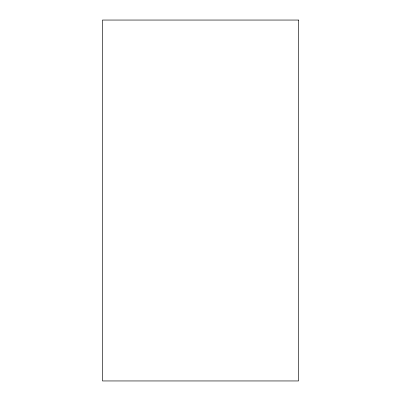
<?xml version="1.0" encoding="UTF-8"?>
<svg xmlns="http://www.w3.org/2000/svg" width="401" height="401" viewBox="0 0 401 401"><rect width="100%" height="100%" fill="white"/><g stroke="black" fill="none" stroke-linecap="round" stroke-linejoin="round"><path stroke-width="0.6" d="M298.57 20.05L102.43 20.05L102.43 380.95L298.57 380.95L298.57 20.05"/></g></svg>
